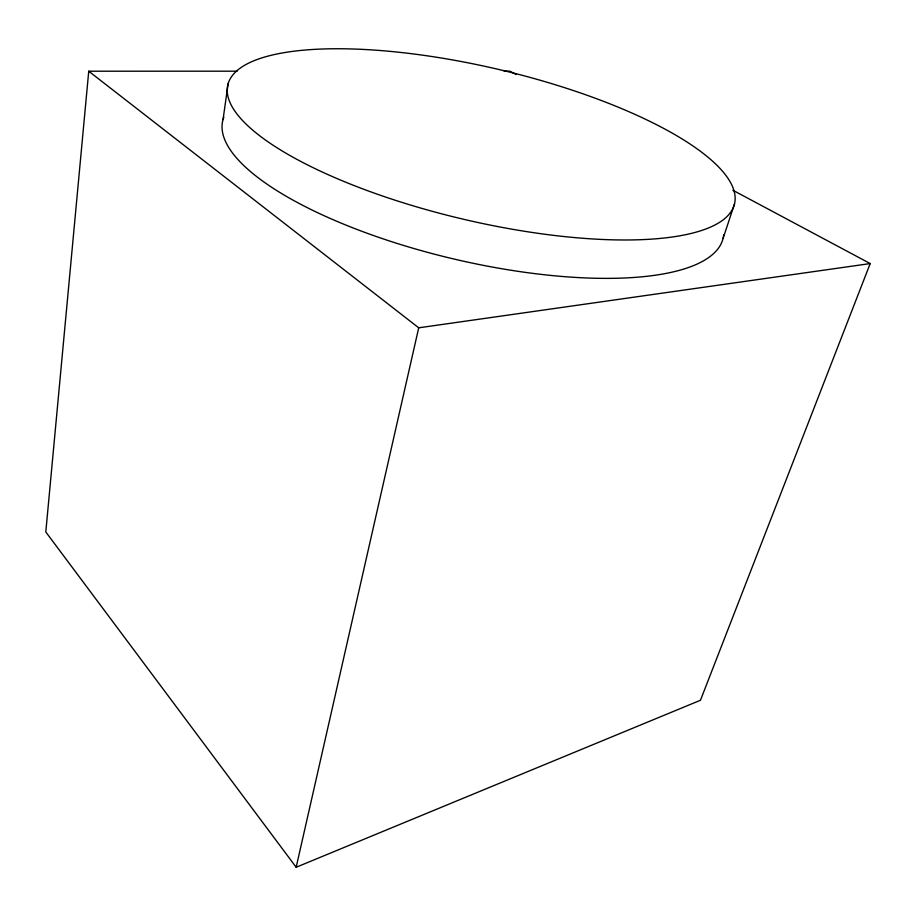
<?xml version="1.0" encoding="UTF-8"?>
<svg xmlns="http://www.w3.org/2000/svg" width="916" height="916" viewBox="0 0 916 916"><rect width="100%" height="100%" fill="white"/><g stroke="black" fill="none" stroke-linecap="round" stroke-linejoin="round"><path stroke-width="1.37" d="M237.187 71.185L88.737 71.208L45.8 531.967L296.166 867.257L700.465 700.259L870.2 263.568L732.857 190.23M223.046 119.538L228.141 83.654M296.166 867.257L418.715 327.814L88.737 71.208M723.079 238.435L734.506 203.936A260.247 76.944 13.2 0 0 370.156 49.807A260.247 76.944 13.2 0 0 338.84 179.341A260.247 76.944 13.2 0 0 734.506 203.936M418.715 327.814L870.2 263.568M504.109 71.15L509.823 71.15L516.12 74.505M723.709 234.771A257.007 81.833 13.2 0 1 453.752 258.976A257.007 81.833 13.2 0 1 223.836 117.191"/></g></svg>
